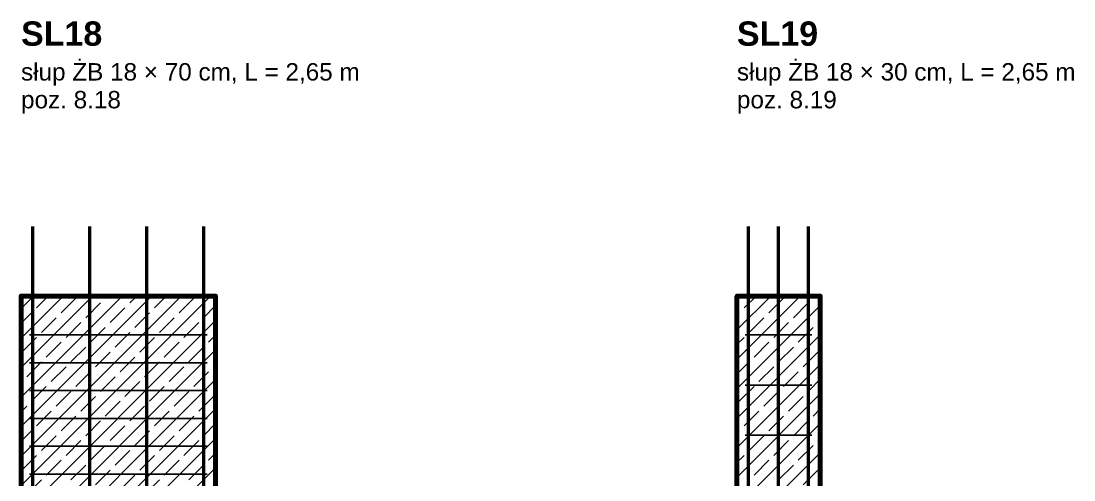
# Model space of a CAD drawing. Header units: metres. Extents: x -0.4 to 15.9, y -1 to 3.9.
# Drawn here: x 7.59 to 11.377, y 1.989 to 3.639 of the extents above; entities that cross this region are included whole.
import ezdxf

# ---------------------------------------------------------------- set-up
doc = ezdxf.new("R2010")
doc.units = ezdxf.units.M
for name, color, linetype, lineweight in [('A-KRESKOWANIE', 8, 'Continuous', 18), ('A-OPISY', 2, 'Continuous', 25), ('K-KONSTR', 7, 'Continuous', 50), ('K-ZBROJENIE', 1, 'Continuous', 100)]:
    doc.layers.add(name, color=color, linetype=linetype, lineweight=lineweight)
doc.styles.add('PL_ARIAL', font='arial.ttf')
doc.styles.add('PL_ARIAL_B', font='arialbd.ttf')

msp = doc.modelspace()

# ---------------------------------------------------------------- linework, layer by layer
at = {"layer": 'A-KRESKOWANIE', "lineweight": 25, "ltscale": 0.025}
for points in [[(7.59, 1.9685), (8.2715, 2.65)], [(7.59, 2.0746), (8.1654, 2.65)], [(7.59, 2.1806), (8.0594, 2.65)], [(7.59, 2.2867), (7.9533, 2.65)], [(7.59, 2.3928), (7.8472, 2.65)], [(7.59, 2.4988), (7.7412, 2.65)], [(7.59, 2.6049), (7.6351, 2.65)], [(7.6456, 2.6075), (7.6881, 2.65)], [(7.734, 2.5898), (7.787, 2.6428)], [(7.8224, 2.5721), (7.8754, 2.6251)], [(7.8931, 2.6428), (7.9003, 2.65)], [(7.9815, 2.6251), (8.0063, 2.65)], [(8.0699, 2.6075), (8.1124, 2.65)], [(8.1582, 2.5898), (8.2113, 2.6428)], [(8.2466, 2.5721), (8.29, 2.6155)], [(10.165, 2.4222), (10.3928, 2.65)], [(10.165, 2.5282), (10.2868, 2.65)], [(10.165, 2.6343), (10.1807, 2.65)], [(10.165, 2.3161), (10.465, 2.6161)], [(10.1912, 2.6075), (10.2337, 2.65)], [(10.2796, 2.5898), (10.3326, 2.6428)], [(10.368, 2.5721), (10.421, 2.6251)], [(10.4387, 2.6428), (10.4459, 2.65)], [(7.59, 2.5519), (7.6279, 2.5898)], [(7.9108, 2.5544), (7.9638, 2.6075)], [(7.9991, 2.5367), (8.0522, 2.5898)], [(10.165, 2.5813), (10.1735, 2.5898)], [(7.59, 1.8624), (8.29, 2.5624)], [(7.6633, 2.5191), (7.7163, 2.5721)], [(7.7517, 2.5014), (7.8047, 2.5544)], [(8.0875, 2.5191), (8.1406, 2.5721)], [(8.1759, 2.5014), (8.229, 2.5544)], [(10.2089, 2.5191), (10.2619, 2.5721)], [(10.2972, 2.5014), (10.3503, 2.5544)], [(10.4563, 2.5544), (10.465, 2.5631)], [(7.5926, 2.4484), (7.6456, 2.5014)], [(7.84, 2.4837), (7.8931, 2.5367)], [(7.9284, 2.466), (7.9815, 2.5191)], [(8.0168, 2.4484), (8.0699, 2.5014)], [(8.2643, 2.4837), (8.29, 2.5094)], [(10.165, 2.21), (10.465, 2.51)], [(10.165, 2.4752), (10.1912, 2.5014)], [(10.3856, 2.4837), (10.4387, 2.5367)], [(7.6809, 2.4307), (7.734, 2.4837)], [(7.7693, 2.413), (7.8224, 2.466)], [(8.1052, 2.4307), (8.1582, 2.4837)], [(8.1936, 2.413), (8.2466, 2.466)], [(10.2265, 2.4307), (10.2796, 2.4837)], [(10.3149, 2.413), (10.368, 2.466)], [(7.59, 1.7564), (8.29, 2.4564)], [(7.8577, 2.3953), (7.9108, 2.4484)], [(7.9461, 2.3776), (7.9991, 2.4307)], [(10.4033, 2.3953), (10.4563, 2.4484)], [(7.6102, 2.36), (7.6633, 2.413)], [(7.6986, 2.3423), (7.7517, 2.3953)], [(8.0345, 2.36), (8.0875, 2.413)], [(8.1229, 2.3423), (8.1759, 2.3953)], [(8.282, 2.3953), (8.29, 2.4033)], [(10.165, 2.3691), (10.2089, 2.413)], [(10.165, 2.104), (10.465, 2.404)], [(10.2442, 2.3423), (10.2972, 2.3953)], [(7.59, 1.6503), (8.29, 2.3503)], [(7.787, 2.3246), (7.84, 2.3776)], [(7.8754, 2.3069), (7.9284, 2.36)], [(8.2113, 2.3246), (8.2643, 2.3776)], [(10.3326, 2.3246), (10.3856, 2.3776)], [(10.421, 2.3069), (10.465, 2.3509)], [(7.59, 2.3397), (7.5926, 2.3423)], [(7.6279, 2.2716), (7.6809, 2.3246)], [(7.9638, 2.2893), (8.0168, 2.3423)], [(8.0522, 2.2716), (8.1052, 2.3246)], [(10.1735, 2.2716), (10.2265, 2.3246)], [(7.7163, 2.2539), (7.7693, 2.3069)], [(7.8047, 2.2362), (7.8577, 2.2893)], [(8.1406, 2.2539), (8.1936, 2.3069)], [(8.229, 2.2362), (8.282, 2.2893)], [(10.165, 1.9979), (10.465, 2.2979)], [(10.2619, 2.2539), (10.3149, 2.3069)], [(10.3503, 2.2362), (10.4033, 2.2893)], [(7.59, 2.2337), (7.6102, 2.2539)], [(7.59, 1.5442), (8.29, 2.2442)], [(7.6456, 2.1832), (7.6986, 2.2362)], [(7.8931, 2.2185), (7.9461, 2.2716)], [(7.9815, 2.2009), (8.0345, 2.2539)], [(8.0699, 2.1832), (8.1229, 2.2362)], [(10.1912, 2.1832), (10.2442, 2.2362)], [(10.4387, 2.2185), (10.465, 2.2449)], [(7.734, 2.1655), (7.787, 2.2185)], [(7.8224, 2.1478), (7.8754, 2.2009)], [(8.1582, 2.1655), (8.2113, 2.2185)], [(10.2796, 2.1655), (10.3326, 2.2185)], [(10.368, 2.1478), (10.421, 2.2009)], [(7.59, 2.1276), (7.6279, 2.1655)], [(7.9108, 2.1302), (7.9638, 2.1832)], [(7.9991, 2.1125), (8.0522, 2.1655)], [(8.2466, 2.1478), (8.29, 2.1912)], [(10.165, 1.8919), (10.465, 2.1919)], [(10.165, 2.157), (10.1735, 2.1655)], [(7.59, 1.4382), (8.29, 2.1382)], [(7.6633, 2.0948), (7.7163, 2.1478)], [(7.7517, 2.0771), (7.8047, 2.1302)], [(8.0875, 2.0948), (8.1406, 2.1478)], [(8.1759, 2.0771), (8.229, 2.1302)], [(10.2089, 2.0948), (10.2619, 2.1478)], [(10.2972, 2.0771), (10.3503, 2.1302)], [(10.4563, 2.1302), (10.465, 2.1388)], [(7.84, 2.0594), (7.8931, 2.1125)], [(7.9284, 2.0418), (7.9815, 2.0948)], [(8.2643, 2.0594), (8.29, 2.0851)], [(10.165, 1.7858), (10.465, 2.0858)], [(10.3856, 2.0594), (10.4387, 2.1125)], [(7.5926, 2.0241), (7.6456, 2.0771)], [(7.6809, 2.0064), (7.734, 2.0594)], [(8.0168, 2.0241), (8.0699, 2.0771)], [(8.1052, 2.0064), (8.1582, 2.0594)], [(10.165, 2.0509), (10.1912, 2.0771)], [(10.2265, 2.0064), (10.2796, 2.0594)], [(7.59, 1.3321), (8.29, 2.0321)], [(7.7693, 1.9887), (7.8224, 2.0418)], [(7.8577, 1.9711), (7.9108, 2.0241)], [(8.1936, 1.9887), (8.2466, 2.0418)], [(10.3149, 1.9887), (10.368, 2.0418)], [(10.4033, 1.9711), (10.4563, 2.0241)], [(7.6102, 1.9357), (7.6633, 1.9887)], [(7.9461, 1.9534), (7.9991, 2.0064)], [(8.0345, 1.9357), (8.0875, 1.9887)]]:
    msp.add_lwpolyline(points, dxfattribs=at)
at = {"layer": 'K-KONSTR', "lineweight": 70, "ltscale": 0.025}
for points in [[(8.29, 0), (8.29, 2.65), (7.59, 2.65), (7.59, 0)], [(10.465, 0), (10.465, 2.65), (10.165, 2.65), (10.165, 0)]]:
    msp.add_lwpolyline(points, close=True, dxfattribs=at)
at = {"layer": 'K-ZBROJENIE', "lineweight": 50, "ltscale": 0.025}
for points in [[(7.632, -0.35), (7.632, 2.9)], [(7.8373, -0.35), (7.8373, 2.9)], [(8.0427, -0.35), (8.0427, 2.9)], [(8.248, -0.35), (8.248, 2.9)], [(10.207, -0.35), (10.207, 2.9)], [(10.315, -0.35), (10.315, 2.9)], [(10.423, -0.35), (10.423, 2.9)]]:
    msp.add_lwpolyline(points, dxfattribs=at)
at = {"layer": 'K-ZBROJENIE', "lineweight": 25, "ltscale": 0.025}
for points in [[(7.62, 2.51), (8.26, 2.51)], [(10.195, 2.51), (10.435, 2.51)], [(7.62, 2.41), (8.26, 2.41)], [(10.195, 2.33), (10.435, 2.33)], [(7.62, 2.31), (8.26, 2.31)], [(7.62, 2.21), (8.26, 2.21)], [(10.195, 2.15), (10.435, 2.15)], [(7.62, 2.11), (8.26, 2.11)], [(7.62, 2.01), (8.26, 2.01)]]:
    msp.add_lwpolyline(points, dxfattribs=at)

# ---------------------------------------------------------------- texts
at = {"layer": 'A-OPISY'}
for s, height, style, p in [('SL18', 0.0875, 'PL_ARIAL_B', (7.59, 3.55)), ('SL19', 0.0875, 'PL_ARIAL_B', (10.165, 3.55)), ('słup ŻB 18 × 70 cm, L = 2,65 m', 0.0625, 'PL_ARIAL', (7.59, 3.425)), ('słup ŻB 18 × 30 cm, L = 2,65 m', 0.0625, 'PL_ARIAL', (10.165, 3.425)), ('poz. 8.18', 0.0625, 'PL_ARIAL', (7.59, 3.325)), ('poz. 8.19', 0.0625, 'PL_ARIAL', (10.165, 3.325))]:
    msp.add_text(s, height=height, dxfattribs=dict(at, style=style)).set_placement(p)

doc.saveas('drawing.dxf')
